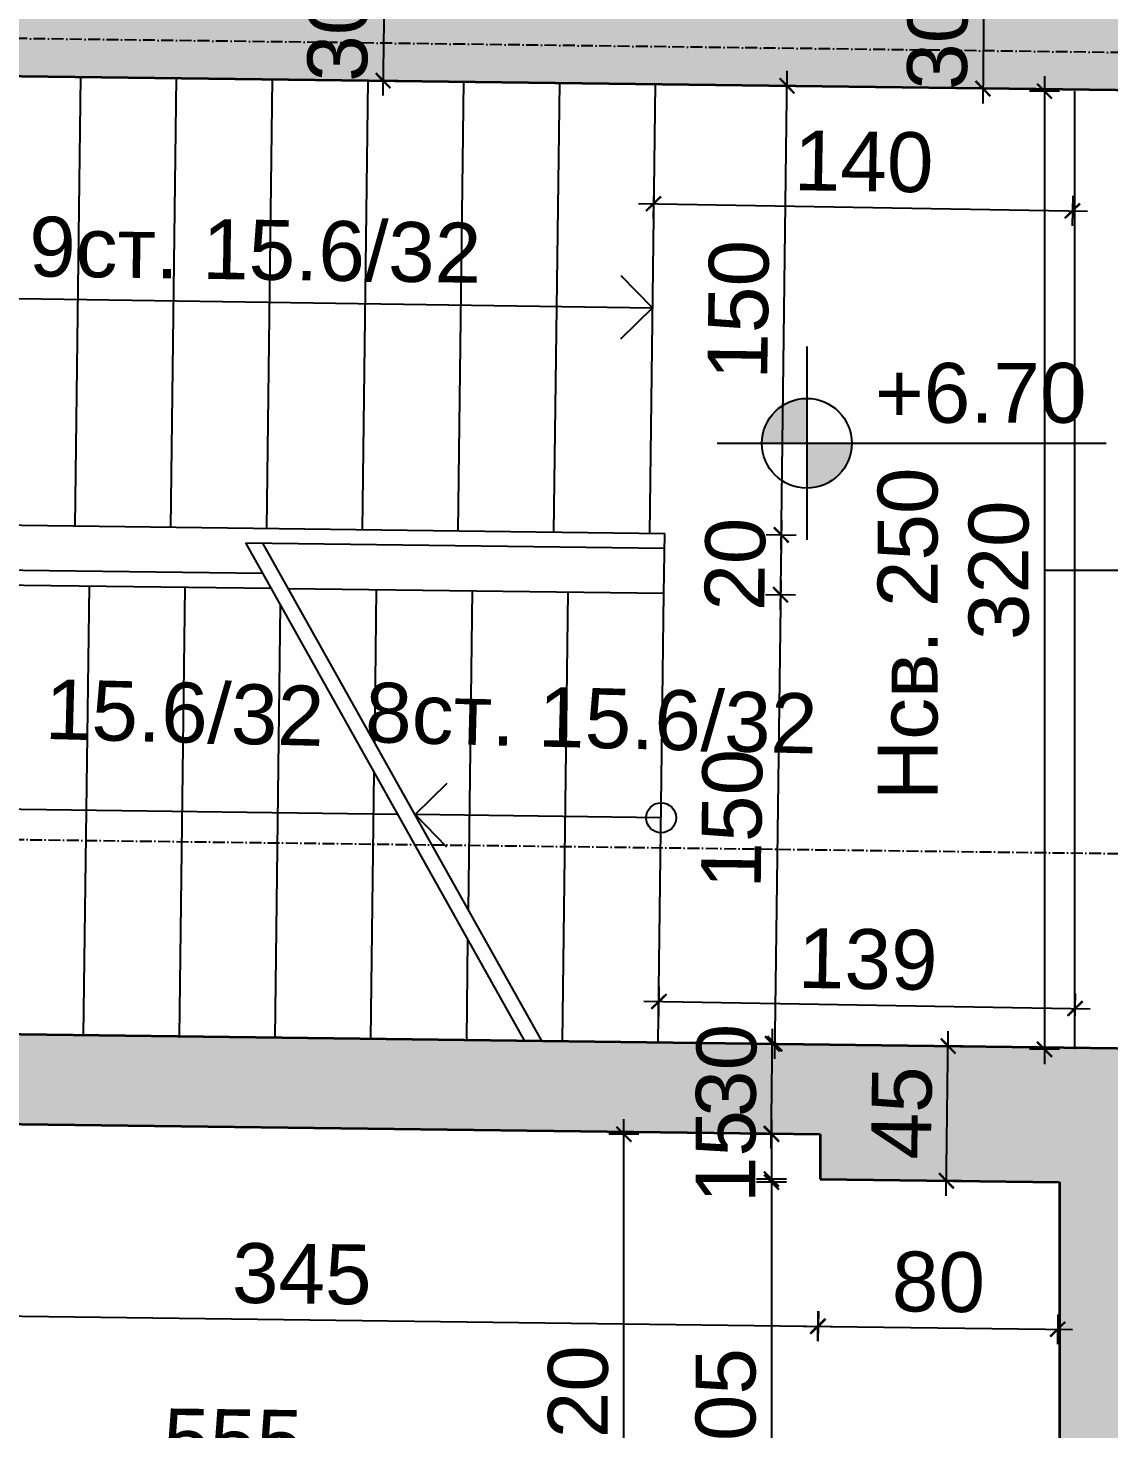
# Model space of a CAD drawing. Header units: inches. Extents: x -72385 to 39588, y -6525 to 66685.
# Drawn here: x -40602 to -40240.8, y 15296.4 to 15764.3 of the extents above; entities that cross this region are included whole.
import ezdxf

# ---------------------------------------------------------------- set-up
doc = ezdxf.new("R2010")
doc.units = ezdxf.units.IN
doc.header["$MEASUREMENT"] = 0
doc.linetypes.add('DashDot', pattern=[0.6, 0.4, -0.1, 0, -0.1])
for name, color, linetype, lineweight in [('Изгледни линии', 253, 'Continuous', 25), ('Линия на разрез', 252, 'DashDot', 25), ('Надписи Hсв', 252, 'Continuous', 25), ('Надписи коти вътрешни', 252, 'Continuous', 25), ('Надписи нива', 252, 'Continuous', 25), ('Надписи прозорци', 252, 'Continuous', 25), ('Оси', 252, 'DashDot', 25), ('Разрезни линии', 7, 'Continuous', 35), ('Щрих стени', 254, 'Continuous', 25)]:
    doc.layers.add(name, color=color, linetype=linetype, lineweight=lineweight)
doc.styles.add('Arial Regular', font='arial.ttf')
doc.styles.get("Standard").update_dxf_attribs({"font": 'arial.ttf'})
doc.dimstyles.new('Annotative', dxfattribs={"dimscale": 0, "dimtxt": 20, "dimasz": 5, "dimexe": 5, "dimexo": 5, "dimgap": 5, "dimtad": 1, "dimdec": 0, "dimzin": 0, "dimdsep": 46, "dimtxsty": 'Standard', "dimblk": 'ARCHTICK', "dimcen": 5, "dimdle": 5, "dimadec": 0, "dimazin": 0, "dimtfac": 1, "dimtdec": 0, "dimtofl": 0, "dimtmove": 0, "dimatfit": 3, "dimldrblk": 'ARCHTICK', "dimfxl": 5, "dimfxlon": 1, "dimtolj": 1, "dimtzin": 0, "dimarcsym": 1})

# ---------------------------------------------------------------- blocks, each defined once
blk = doc.blocks.new('_ArchTick')
at = {"color": 0, "linetype": 'ByBlock', "const_width": 0.15}
blk.add_lwpolyline([(-0.5, -0.5), (0.5, 0.5)], dxfattribs=at)
blk = doc.blocks.new('*D1257')
at = {"layer": 'Defpoints', "color": 0, "ltscale": 50, "transparency": 16777216}
for p in [(-40252.11, 15436.83), (-40391.4, 15425.54), (-40252.34, 15423.2)]:
    blk.add_point(p, dxfattribs=at)
at = {"layer": 'Надписи коти вътрешни', "color": 0, "lineweight": -2, "ltscale": 50, "transparency": 16777216}
for p, q in [((-40391.25, 15434.18), (-40391.08, 15444.17)), ((-40252.19, 15431.83), (-40252.02, 15441.83)), ((-40396.17, 15439.26), (-40247.11, 15436.75))]:
    blk.add_line(p, q, dxfattribs=at)
at = {"layer": 'Надписи коти вътрешни', "color": 0, "lineweight": -2, "ltscale": 50, "transparency": 16777216, "xscale": 5, "yscale": 5, "zscale": 5}
for p, rotation in [((-40391.17, 15439.18), 179.0346488675228), ((-40252.11, 15436.83), 359.0346488675228)]:
    blk.add_blockref('_ArchTick', p, dxfattribs=dict(at, rotation=rotation))
at = {"layer": 'Надписи коти вътрешни', "color": 0, "ltscale": 50, "transparency": 16777216, "insert": (-40321.38, 15453.22), "char_height": 20, "attachment_point": 5, "rotation": 359.0346}
blk.add_mtext('\\A1;139', dxfattribs=at)
blk = doc.blocks.new('*D4508')
at = {"layer": 'Defpoints', "color": 0, "ltscale": 50, "transparency": 16777216}
for p in [(-40392.32, 15745.58), (-40252.34, 15743.22), (-40253.01, 15703.24)]:
    blk.add_point(p, dxfattribs=at)
at = {"layer": 'Надписи коти вътрешни', "color": 0, "lineweight": -2, "ltscale": 50, "transparency": 16777216}
for p, q in [((-40392.91, 15710.59), (-40393.08, 15700.6)), ((-40252.93, 15708.24), (-40253.09, 15698.24)), ((-40398, 15705.68), (-40248.01, 15703.16))]:
    blk.add_line(p, q, dxfattribs=at)
at = {"layer": 'Надписи коти вътрешни', "color": 0, "lineweight": -2, "ltscale": 50, "transparency": 16777216, "xscale": 5, "yscale": 5, "zscale": 5}
for p, rotation in [((-40393, 15705.6), 179.036209973822), ((-40253.01, 15703.24), 359.036209973822)]:
    blk.add_blockref('_ArchTick', p, dxfattribs=dict(at, rotation=rotation))
at = {"layer": 'Надписи коти вътрешни', "color": 0, "ltscale": 50, "transparency": 16777216, "insert": (-40322.75, 15719.63), "char_height": 20, "attachment_point": 5, "rotation": 359.0362}
blk.add_mtext('\\A1;140', dxfattribs=at)
blk = doc.blocks.new('*D4509')
at = {"layer": 'Defpoints', "color": 0, "ltscale": 50, "transparency": 16777216}
for p in [(-40252.34, 15743.22), (-40262.33, 15423.2), (-40252.34, 15423.2)]:
    blk.add_point(p, dxfattribs=at)
at = {"layer": 'Надписи коти вътрешни', "color": 0, "lineweight": -2, "ltscale": 50, "transparency": 16777216}
for p, q in [((-40262.33, 15748.22), (-40262.33, 15418.2)), ((-40257.34, 15743.22), (-40267.33, 15743.22)), ((-40257.34, 15423.2), (-40267.33, 15423.2))]:
    blk.add_line(p, q, dxfattribs=at)
at = {"layer": 'Надписи коти вътрешни', "color": 0, "lineweight": -2, "ltscale": 50, "transparency": 16777216, "xscale": 5, "yscale": 5, "zscale": 5}
for p, rotation in [((-40262.33, 15743.22), 90), ((-40262.33, 15423.2), 270)]:
    blk.add_blockref('_ArchTick', p, dxfattribs=dict(at, rotation=rotation))
at = {"layer": 'Надписи коти вътрешни', "color": 0, "ltscale": 50, "transparency": 16777216, "insert": (-40277.55, 15583.21), "char_height": 20, "attachment_point": 5, "rotation": 90}
blk.add_mtext('\\A1;320', dxfattribs=at)
blk = doc.blocks.new('*D4510')
at = {"layer": 'Defpoints', "color": 0, "ltscale": 50, "transparency": 16777216}
for p in [(-40389.49, 15575.53), (-40391.4, 15425.54), (-40352.46, 15425.04)]:
    blk.add_point(p, dxfattribs=at)
at = {"layer": 'Надписи коти вътрешни', "color": 0, "lineweight": -2, "ltscale": 50, "transparency": 16777216}
for p, q in [((-40350.49, 15580.03), (-40352.52, 15420.04)), ((-40355.55, 15575.09), (-40345.55, 15574.97)), ((-40357.46, 15425.11), (-40347.46, 15424.98))]:
    blk.add_line(p, q, dxfattribs=at)
at = {"layer": 'Надписи коти вътрешни', "color": 0, "lineweight": -2, "ltscale": 50, "transparency": 16777216, "xscale": 5, "yscale": 5, "zscale": 5}
for p, rotation in [((-40350.55, 15575.03), 89.270628652551), ((-40352.46, 15425.04), 269.270628652551)]:
    blk.add_blockref('_ArchTick', p, dxfattribs=dict(at, rotation=rotation))
at = {"layer": 'Надписи коти вътрешни', "color": 0, "ltscale": 50, "transparency": 16777216, "insert": (-40366.72, 15500.23), "char_height": 20, "attachment_point": 5, "rotation": 89.2706}
blk.add_mtext('\\A1;150', dxfattribs=at)
blk = doc.blocks.new('*D1258')
at = {"layer": 'Defpoints', "color": 0, "ltscale": 50, "transparency": 16777216}
for p in [(-40392.32, 15745.58), (-40348.39, 15745.02), (-40394.23, 15595.59)]:
    blk.add_point(p, dxfattribs=at)
at = {"layer": 'Надписи коти вътрешни', "color": 0, "lineweight": -2, "ltscale": 50, "transparency": 16777216}
for p, q in [((-40350.36, 15590.03), (-40348.32, 15750.02)), ((-40353.39, 15745.08), (-40343.39, 15744.95)), ((-40355.3, 15595.09), (-40345.3, 15594.97))]:
    blk.add_line(p, q, dxfattribs=at)
at = {"layer": 'Надписи коти вътрешни', "color": 0, "lineweight": -2, "ltscale": 50, "transparency": 16777216, "xscale": 5, "yscale": 5, "zscale": 5}
for p, rotation in [((-40348.39, 15745.02), 89.270628652552), ((-40350.3, 15595.03), 269.270628652552)]:
    blk.add_blockref('_ArchTick', p, dxfattribs=dict(at, rotation=rotation))
at = {"layer": 'Надписи коти вътрешни', "color": 0, "ltscale": 50, "transparency": 16777216, "insert": (-40364.55, 15670.22), "char_height": 20, "attachment_point": 5, "rotation": 89.2706}
blk.add_mtext('\\A1;150', dxfattribs=at)
blk = doc.blocks.new('*D1259')
at = {"layer": 'Defpoints', "color": 0, "ltscale": 50, "transparency": 16777216}
for p in [(-40389.23, 15595.53), (-40389.49, 15575.53), (-40350.55, 15575.03)]:
    blk.add_point(p, dxfattribs=at)
at = {"layer": 'Надписи коти вътрешни', "color": 0, "lineweight": -2, "ltscale": 50, "transparency": 16777216}
for p, q in [((-40350.23, 15600.03), (-40350.61, 15570.03)), ((-40355.3, 15595.09), (-40345.3, 15594.97)), ((-40355.55, 15575.09), (-40345.55, 15574.97))]:
    blk.add_line(p, q, dxfattribs=at)
at = {"layer": 'Надписи коти вътрешни', "color": 0, "lineweight": -2, "ltscale": 50, "transparency": 16777216, "xscale": 5, "yscale": 5, "zscale": 5}
for p, rotation in [((-40350.3, 15595.03), 89.27062865252148), ((-40350.55, 15575.03), 269.2706286525215)]:
    blk.add_blockref('_ArchTick', p, dxfattribs=dict(at, rotation=rotation))
at = {"layer": 'Надписи коти вътрешни', "color": 0, "ltscale": 50, "transparency": 16777216, "insert": (-40365.63, 15585.22), "char_height": 20, "attachment_point": 5, "rotation": 89.2706}
blk.add_mtext('\\A1;20', dxfattribs=at)
blk = doc.blocks.new('*D1270')
at = {"layer": 'Defpoints', "color": 0, "ltscale": 50, "transparency": 16777216}
for p in [(-40682.34, 15399.24), (-40337.34, 15394.85), (-40338.15, 15330.71)]:
    blk.add_point(p, dxfattribs=at)
at = {"layer": 'Надписи коти вътрешни', "color": 0, "lineweight": -2, "ltscale": 50, "transparency": 16777216}
for p, q in [((-40683.09, 15340.1), (-40683.22, 15330.1)), ((-40688.15, 15335.16), (-40333.15, 15330.64)), ((-40338.09, 15335.71), (-40338.22, 15325.71))]:
    blk.add_line(p, q, dxfattribs=at)
at = {"layer": 'Надписи коти вътрешни', "color": 0, "lineweight": -2, "ltscale": 50, "transparency": 16777216, "xscale": 5, "yscale": 5, "zscale": 5}
for p, rotation in [((-40683.15, 15335.1), 179.2706286525475), ((-40338.15, 15330.71), 359.2706286525474)]:
    blk.add_blockref('_ArchTick', p, dxfattribs=dict(at, rotation=rotation))
at = {"layer": 'Надписи коти вътрешни', "color": 0, "ltscale": 50, "transparency": 16777216, "insert": (-40510.46, 15348.12), "char_height": 20, "attachment_point": 5, "rotation": 359.2706}
blk.add_mtext('\\A1;345', dxfattribs=at)
blk = doc.blocks.new('*D1271')
at = {"layer": 'Defpoints', "color": 0, "ltscale": 50, "transparency": 16777216}
for p in [(-40337.34, 15379.85), (-40257.34, 15378.83), (-40257.96, 15329.69)]:
    blk.add_point(p, dxfattribs=at)
at = {"layer": 'Надписи коти вътрешни', "color": 0, "lineweight": -2, "ltscale": 50, "transparency": 16777216}
for p, q in [((-40337.9, 15335.71), (-40338.03, 15325.71)), ((-40257.9, 15334.69), (-40258.03, 15324.69)), ((-40342.96, 15330.77), (-40252.96, 15329.62))]:
    blk.add_line(p, q, dxfattribs=at)
at = {"layer": 'Надписи коти вътрешни', "color": 0, "lineweight": -2, "ltscale": 50, "transparency": 16777216, "xscale": 5, "yscale": 5, "zscale": 5}
for p, rotation in [((-40337.96, 15330.71), 179.2706286525489), ((-40257.96, 15329.69), 359.2706286525489)]:
    blk.add_blockref('_ArchTick', p, dxfattribs=dict(at, rotation=rotation))
at = {"layer": 'Надписи коти вътрешни', "color": 0, "ltscale": 50, "transparency": 16777216, "insert": (-40297.77, 15345.41), "char_height": 20, "attachment_point": 5, "rotation": 359.2706}
blk.add_mtext('\\A1;80', dxfattribs=at)
blk = doc.blocks.new('*D1272')
at = {"layer": 'Defpoints', "color": 0, "ltscale": 50, "transparency": 16777216}
for p in [(-40337.34, 15394.85), (-40353.55, 15379.85), (-40337.34, 15379.85)]:
    blk.add_point(p, dxfattribs=at)
at = {"layer": 'Надписи коти вътрешни', "color": 0, "lineweight": -2, "ltscale": 50, "transparency": 16777216}
for p, q in [((-40353.55, 15399.85), (-40353.55, 15374.85)), ((-40348.55, 15394.85), (-40358.55, 15394.85)), ((-40348.55, 15379.85), (-40358.55, 15379.85))]:
    blk.add_line(p, q, dxfattribs=at)
at = {"layer": 'Надписи коти вътрешни', "color": 0, "lineweight": -2, "ltscale": 50, "transparency": 16777216, "xscale": 5, "yscale": 5, "zscale": 5}
for p, rotation in [((-40353.55, 15394.85), 90), ((-40353.55, 15379.85), 270)]:
    blk.add_blockref('_ArchTick', p, dxfattribs=dict(at, rotation=rotation))
at = {"layer": 'Надписи коти вътрешни', "color": 0, "ltscale": 50, "transparency": 16777216, "insert": (-40368.77, 15387.35), "char_height": 20, "attachment_point": 5, "rotation": 90}
blk.add_mtext('\\A1;15', dxfattribs=at)
blk = doc.blocks.new('*D8242')
at = {"layer": 'Defpoints', "color": 0, "ltscale": 50, "transparency": 16777216}
for p in [(-40257.34, 15378.83), (-40353.55, 15173.81), (-40257.34, 15173.81)]:
    blk.add_point(p, dxfattribs=at)
at = {"layer": 'Надписи коти вътрешни', "color": 0, "lineweight": -2, "ltscale": 50, "transparency": 16777216}
for p, q in [((-40353.55, 15383.83), (-40353.55, 15168.81)), ((-40348.55, 15378.83), (-40358.55, 15378.83)), ((-40348.55, 15173.81), (-40358.55, 15173.81))]:
    blk.add_line(p, q, dxfattribs=at)
at = {"layer": 'Надписи коти вътрешни', "color": 0, "lineweight": -2, "ltscale": 50, "transparency": 16777216, "xscale": 5, "yscale": 5, "zscale": 5}
for p, rotation in [((-40353.55, 15378.83), 90), ((-40353.55, 15173.81), 270)]:
    blk.add_blockref('_ArchTick', p, dxfattribs=dict(at, rotation=rotation))
at = {"layer": 'Надписи коти вътрешни', "color": 0, "ltscale": 50, "transparency": 16777216, "insert": (-40368.77, 15300.12), "char_height": 20, "attachment_point": 5, "rotation": 90}
blk.add_mtext('\\A1;205', dxfattribs=at)
blk = doc.blocks.new('*D4513')
at = {"layer": 'Defpoints', "color": 0, "ltscale": 50, "transparency": 16777216}
for p in [(-40256.06, 15274.14), (-40812.34, 15180.88), (-40257.34, 15173.81)]:
    blk.add_point(p, dxfattribs=at)
at = {"layer": 'Надписи коти вътрешни', "color": 0, "lineweight": -2, "ltscale": 50, "transparency": 16777216}
for p, q in [((-40811.12, 15276.2), (-40811, 15286.2)), ((-40816.06, 15281.27), (-40251.06, 15274.08)), ((-40256.12, 15269.14), (-40256, 15279.14))]:
    blk.add_line(p, q, dxfattribs=at)
at = {"layer": 'Надписи коти вътрешни', "color": 0, "lineweight": -2, "ltscale": 50, "transparency": 16777216, "xscale": 5, "yscale": 5, "zscale": 5}
for p, rotation in [((-40811.06, 15281.2), 179.2706286525474), ((-40256.06, 15274.14), 359.2706286525474)]:
    blk.add_blockref('_ArchTick', p, dxfattribs=dict(at, rotation=rotation))
at = {"layer": 'Надписи коти вътрешни', "color": 0, "ltscale": 50, "transparency": 16777216, "insert": (-40533.37, 15292.84), "char_height": 20, "attachment_point": 5, "rotation": 359.2706}
blk.add_mtext('\\A1;555', dxfattribs=at)
blk = doc.blocks.new('*D8241')
at = {"layer": 'Defpoints', "color": 0, "ltscale": 50, "transparency": 16777216}
for p in [(-40402.89, 15394.85), (-40358.55, 15394.85), (-40358.54, 15175.1)]:
    blk.add_point(p, dxfattribs=at)
at = {"layer": 'Надписи коти вътрешни', "color": 0, "lineweight": -2, "ltscale": 50, "transparency": 16777216}
for p, q in [((-40402.89, 15170.1), (-40402.89, 15399.85)), ((-40397.89, 15394.85), (-40407.89, 15394.85)), ((-40397.89, 15175.1), (-40407.89, 15175.1))]:
    blk.add_line(p, q, dxfattribs=at)
at = {"layer": 'Надписи коти вътрешни', "color": 0, "lineweight": -2, "ltscale": 50, "transparency": 16777216, "xscale": 5, "yscale": 5, "zscale": 5}
for p, rotation in [((-40402.89, 15394.85), 90), ((-40402.89, 15175.1), 270)]:
    blk.add_blockref('_ArchTick', p, dxfattribs=dict(at, rotation=rotation))
at = {"layer": 'Надписи коти вътрешни', "color": 0, "ltscale": 50, "transparency": 16777216, "insert": (-40418.1, 15301.06), "char_height": 20, "attachment_point": 5, "rotation": 90}
blk.add_mtext('\\A1;220', dxfattribs=at)
blk = doc.blocks.new('*D7737')
at = {"layer": 'Defpoints', "color": 0, "ltscale": 10, "transparency": 16777216}
for p in [(-40257.34, 15773.86), (-40282.93, 15744.09), (-40257.6, 15743.86)]:
    blk.add_point(p, dxfattribs=at)
at = {"layer": 'Надписи коти вътрешни', "color": 0, "lineweight": -2, "ltscale": 10, "transparency": 16777216}
for p, q in [((-40282.62, 15779.08), (-40282.98, 15739.09)), ((-40277.67, 15774.04), (-40287.67, 15774.13)), ((-40277.93, 15744.04), (-40287.93, 15744.13))]:
    blk.add_line(p, q, dxfattribs=at)
at = {"layer": 'Надписи коти вътрешни', "color": 0, "lineweight": -2, "ltscale": 10, "transparency": 16777216, "xscale": 5, "yscale": 5, "zscale": 5}
for p, rotation in [((-40282.67, 15774.08), 89.49400020079221), ((-40282.93, 15744.09), 269.4940002007922)]:
    blk.add_blockref('_ArchTick', p, dxfattribs=dict(at, rotation=rotation))
at = {"layer": 'Надписи коти вътрешни', "color": 0, "ltscale": 10, "transparency": 16777216, "insert": (-40298.02, 15759.22), "char_height": 20, "attachment_point": 5, "rotation": 89.494}
blk.add_mtext('\\A1;30', dxfattribs=at)
blk = doc.blocks.new('*D7738')
at = {"layer": 'Defpoints', "color": 0, "ltscale": 10, "transparency": 16777216}
for p in [(-40294.55, 15424.31), (-40256.76, 15423.83), (-40257.34, 15378.83)]:
    blk.add_point(p, dxfattribs=at)
at = {"layer": 'Надписи коти вътрешни', "color": 0, "lineweight": -2, "ltscale": 10, "transparency": 16777216}
for p, q in [((-40295.18, 15374.31), (-40294.48, 15429.31)), ((-40289.55, 15424.24), (-40299.54, 15424.37)), ((-40290.12, 15379.25), (-40300.12, 15379.37))]:
    blk.add_line(p, q, dxfattribs=at)
at = {"layer": 'Надписи коти вътрешни', "color": 0, "lineweight": -2, "ltscale": 10, "transparency": 16777216, "xscale": 5, "yscale": 5, "zscale": 5}
for p, rotation in [((-40294.55, 15424.31), 89.27062865253987), ((-40295.12, 15379.31), 269.2706286525399)]:
    blk.add_blockref('_ArchTick', p, dxfattribs=dict(at, rotation=rotation))
at = {"layer": 'Надписи коти вътрешни', "color": 0, "ltscale": 10, "transparency": 16777216, "insert": (-40310, 15402), "char_height": 20, "attachment_point": 5, "rotation": 89.2706}
blk.add_mtext('\\A1;45', dxfattribs=at)
blk = doc.blocks.new('*D7739')
at = {"layer": 'Defpoints', "color": 0, "ltscale": 10, "transparency": 16777216}
for p in [(-40385.63, 15425.47), (-40353.23, 15425.05), (-40386.01, 15395.47)]:
    blk.add_point(p, dxfattribs=at)
at = {"layer": 'Надписи коти вътрешни', "color": 0, "lineweight": -2, "ltscale": 10, "transparency": 16777216}
for p, q in [((-40353.68, 15390.06), (-40353.17, 15430.05)), ((-40358.23, 15425.12), (-40348.23, 15424.99)), ((-40358.62, 15395.12), (-40348.62, 15394.99))]:
    blk.add_line(p, q, dxfattribs=at)
at = {"layer": 'Надписи коти вътрешни', "color": 0, "lineweight": -2, "ltscale": 10, "transparency": 16777216, "xscale": 5, "yscale": 5, "zscale": 5}
for p, rotation in [((-40353.23, 15425.05), 89.2706286525352), ((-40353.62, 15395.06), 269.2706286525352)]:
    blk.add_blockref('_ArchTick', p, dxfattribs=dict(at, rotation=rotation))
at = {"layer": 'Надписи коти вътрешни', "color": 0, "ltscale": 10, "transparency": 16777216, "insert": (-40368.57, 15416.17), "char_height": 20, "attachment_point": 5, "rotation": 89.2706}
blk.add_mtext('\\A1;30', dxfattribs=at)
blk = doc.blocks.new('*D7761')
at = {"layer": 'Defpoints', "color": 0, "ltscale": 10, "transparency": 16777216}
for p in [(-40460.3, 15776.44), (-40483.34, 15746.74), (-40460.68, 15746.45)]:
    blk.add_point(p, dxfattribs=at)
at = {"layer": 'Надписи коти вътрешни', "color": 0, "lineweight": -2, "ltscale": 10, "transparency": 16777216}
for p, q in [((-40482.9, 15781.73), (-40483.41, 15741.74)), ((-40477.96, 15776.67), (-40487.96, 15776.8)), ((-40478.34, 15746.67), (-40488.34, 15746.8))]:
    blk.add_line(p, q, dxfattribs=at)
at = {"layer": 'Надписи коти вътрешни', "color": 0, "lineweight": -2, "ltscale": 10, "transparency": 16777216, "xscale": 5, "yscale": 5, "zscale": 5}
for p, rotation in [((-40482.96, 15776.73), 89.27062865254915), ((-40483.34, 15746.74), 269.2706286525491)]:
    blk.add_blockref('_ArchTick', p, dxfattribs=dict(at, rotation=rotation))
at = {"layer": 'Надписи коти вътрешни', "color": 0, "ltscale": 10, "transparency": 16777216, "insert": (-40498.37, 15761.93), "char_height": 20, "attachment_point": 5, "rotation": 89.2706}
blk.add_mtext('\\A1;30', dxfattribs=at)

msp = doc.modelspace()

# ---------------------------------------------------------------- hatches: boundary and pattern name
at = {"layer": 'Надписи нива', "ltscale": 50}
h = msp.add_hatch(color=256, dxfattribs=at)
h.dxf.hatch_style = 1
h.paths.add_polyline_path([(-40341.75, 15610.6, 0.414214), (-40326.75, 15625.6), (-40341.75, 15625.6)])
h.paths.add_polyline_path([(-40341.75, 15625.6), (-40341.75, 15640.6, 0.414214), (-40356.75, 15625.6)])
at = {"layer": 'Щрих стени', "ltscale": 10}
h = msp.add_hatch(color=256, dxfattribs=at)
h.dxf.hatch_style = 1
h.paths.add_polyline_path([(-42607.34, 17003.88), (-42642.34, 17004.32), (-42642.34, 16969.32), (-42607.34, 16968.87)])
h.paths.add_polyline_path([(-42307.34, 17000.06), (-42342.34, 17000.5), (-42342.34, 16930.5), (-42307.34, 16930.05)])
h.paths.add_polyline_path([(-42007.34, 16996.24), (-42042.34, 16996.68), (-42042.34, 16961.68), (-42007.34, 16961.23)])
h.paths.add_polyline_path([(-41669.84, 16389.39), (-41704.84, 16389.84), (-41704.84, 16414.84), (-41724.84, 16415.09), (-41724.84, 16485.1), (-41739.84, 16485.29), (-41739.84, 16415.28), (-41744.84, 16415.35), (-41769.84, 16415.67), (-41769.84, 16390.66), (-42304.84, 16397.48), (-42304.84, 16422.48), (-42344.84, 16422.99), (-42344.84, 16397.98), (-42534.84, 16400.4), (-42534.84, 16370.4), (-42344.84, 16367.98), (-42344.84, 16342.98), (-42304.84, 16342.47), (-42304.84, 16367.47), (-41744.84, 16360.34), (-41744.84, 16335.34), (-41704.84, 16334.83), (-41704.84, 16359.83), (-41669.84, 16359.39)])
h.paths.add_polyline_path([(-41707.34, 16992.42), (-41742.34, 16992.86), (-41742.34, 16922.86), (-41739.84, 16922.83), (-41739.84, 16575.3), (-41724.84, 16575.11), (-41724.84, 16922.63), (-41707.34, 16922.41)])
h.paths.add_polyline_path([(-41407.34, 16988.6), (-41442.34, 16989.04), (-41442.34, 16954.04), (-41407.34, 16953.6)])
h.paths.add_polyline_path([(-41112.34, 16949.84), (-40882.34, 16946.91), (-40882.34, 16966.91), (-40907.34, 16967.23), (-40907.34, 16982.23), (-41142.34, 16985.22), (-41142.34, 16407.93), (-41144.84, 16407.96), (-41144.84, 16382.71), (-41579.84, 16388.25), (-41579.84, 16358.24), (-41144.84, 16352.71), (-41144.84, 16327.96), (-41104.84, 16327.45), (-41104.84, 16352.2), (-40962.34, 16350.38), (-40962.34, 15907.85), (-40932.34, 15907.46), (-40932.34, 16757.53), (-40917.34, 16757.34), (-40917.34, 16787.34), (-40962.34, 16787.92), (-40962.34, 16380.38), (-41104.84, 16382.2), (-41104.84, 16407.46), (-41112.34, 16407.55), (-41112.34, 16759.82), (-41102.34, 16759.7), (-41102.34, 16789.7), (-41112.34, 16789.83)])
h.paths.add_polyline_path([(-40222.34, 16973.51), (-40717.34, 16979.81), (-40717.34, 16964.81), (-40742.34, 16965.13), (-40742.34, 16945.13), (-40692.34, 16944.49), (-40692.34, 16939.49), (-40662.34, 16939.11), (-40662.34, 16944.11), (-40257.34, 16938.96), (-40257.34, 16638.93), (-40222.34, 16638.49)])
h.paths.add_polyline_path([(-40662.34, 16809.1), (-40692.34, 16809.48), (-40692.34, 16784.48), (-40817.34, 16786.07), (-40817.34, 16756.07), (-40452.34, 16751.42), (-40452.34, 15916.35), (-40422.34, 15915.97), (-40422.34, 16781.04), (-40662.34, 16784.1)])
h.paths.add_polyline_path([(-40634.84, 16383.72), (-40724.84, 16384.86), (-40724.84, 16339.86), (-40634.84, 16338.71)], flags=17)
h.paths.add_polyline_path([(-40857.34, 15781.5), (-40932.34, 15782.45), (-40932.34, 15807.46), (-40962.34, 15807.84), (-40962.34, 15782.84), (-40987.34, 15783.15), (-40987.34, 15753.15), (-40857.34, 15751.5)])
h.paths.add_polyline_path([(-40222.34, 16498.47), (-40257.34, 16498.92), (-40257.34, 15773.86), (-40422.34, 15775.96), (-40422.34, 15815.96), (-40452.34, 15816.35), (-40452.34, 15776.34), (-40767.34, 15780.35), (-40767.34, 15750.35), (-40207.34, 15743.22), (-40207.34, 15763.22), (-40222.34, 15763.41)])
h = msp.add_hatch(color=256, dxfattribs=at)
h.dxf.hatch_style = 1
h.paths.add_polyline_path([(-40967.34, 15432.87), (-41112.34, 15434.72), (-41112.34, 15519.72), (-41142.34, 15520.11), (-41142.34, 15150.08), (-41107.34, 15149.63), (-41107.34, 15219.64), (-41112.34, 15219.7), (-41112.34, 15404.71), (-40967.34, 15402.87)])
h.paths.add_polyline_path([(-40782.34, 15430.52), (-40867.34, 15431.6), (-40867.34, 15401.6), (-40842.34, 15401.28), (-40842.34, 15181.26), (-40842.34, 15146.26), (-40807.34, 15145.81), (-40807.34, 15180.81), (-40812.34, 15180.88), (-40812.34, 15400.9), (-40782.34, 15400.51)])
h.paths.add_polyline_path([(-40207.34, 15423.2), (-40682.34, 15429.24), (-40682.34, 15399.24), (-40337.34, 15394.85), (-40337.34, 15379.85), (-40257.34, 15378.83), (-40257.34, 15173.81), (-40542.34, 15177.44), (-40542.34, 15142.44), (-40222.34, 15138.36), (-40222.34, 15403.39), (-40207.34, 15403.19)])

# ---------------------------------------------------------------- linework, layer by layer
at = {"layer": 'Изгледни линии', "ltscale": 50}
for p, q in [((-40586.22, 15598.03), (-40584.31, 15748.02)), ((-40554.22, 15597.63), (-40552.31, 15747.61)), ((-40522.22, 15597.22), (-40520.31, 15747.21)), ((-40490.23, 15596.81), (-40488.32, 15746.8)), ((-40458.23, 15596.4), (-40456.32, 15746.39)), ((-40426.23, 15596), (-40424.32, 15745.98)), ((-40394.23, 15595.59), (-40392.32, 15745.58)), ((-40252.34, 15743.22), (-40252.34, 15423.2)), ((-40650.21, 15598.85), (-40389.23, 15595.53)), ((-40389.49, 15575.53), (-40389.23, 15595.53)), ((-40529.22, 15592.31), (-40389.3, 15590.53)), ((-40436.07, 15426.11), (-40529.22, 15592.31)), ((-40430.29, 15426.03), (-40523.45, 15592.23)), ((-40650.4, 15583.85), (-40523.57, 15582.23)), ((-40650.47, 15578.85), (-40520.75, 15577.2)), ((-40583.38, 15427.98), (-40581.47, 15577.97)), ((-40551.38, 15427.58), (-40549.48, 15577.56)), ((-40514.98, 15577.12), (-40389.49, 15575.53)), ((-40486.13, 15525.66), (-40485.48, 15576.75)), ((-40454.84, 15469.83), (-40453.48, 15576.34)), ((-40423.39, 15425.95), (-40421.49, 15575.93)), ((-40391.4, 15425.54), (-40389.49, 15575.53)), ((-40519.39, 15427.17), (-40517.55, 15571.49)), ((-40487.39, 15426.76), (-40486.26, 15515.66)), ((-40455.39, 15426.35), (-40454.97, 15459.83))]:
    msp.add_line(p, q, dxfattribs=at)
at = {"layer": 'Линия на разрез', "ltscale": 10}
msp.add_lwpolyline([(-52477.21, 16144.44), (-41314.83, 16002.34), (-41314.83, 15502.3), (-40082.38, 15486.61)], dxfattribs=at)
at = {"layer": 'Надписи нива', "ltscale": 50}
for p, q in [((-40393.28, 15670.82), (-40403.73, 15681.58)), ((-40649.25, 15674.56), (-40393.28, 15670.82)), ((-40393.28, 15670.82), (-40404.04, 15660.37)), ((-40341.75, 15657.92), (-40341.75, 15593.41)), ((-40371.75, 15625.6), (-40241.75, 15625.6)), ((-40472.64, 15501.58), (-40461.89, 15512.05)), ((-40478.41, 15501.65), (-40614.42, 15503.38)), ((-40390.44, 15500.53), (-40472.64, 15501.58)), ((-40472.64, 15501.58), (-40462.16, 15490.84))]:
    msp.add_line(p, q, dxfattribs=at)
for centre, radius in [((-40341.75, 15625.6), 15), ((-40390.44, 15500.53), 5)]:
    msp.add_circle(centre, radius, dxfattribs=at)
at = {"layer": 'Надписи прозорци', "ltscale": 50}
msp.add_line((-40262.33, 15583.21), (-40114.19, 15583.44), dxfattribs=at)
at = {"layer": 'Оси', "ltscale": 10}
msp.add_lwpolyline([(-39839.84, 15751.04), (-51384.84, 15898.02), (-51384.84, 16028.03), (-52699.84, 16044.77)], dxfattribs=at)
at = {"layer": 'Разрезни линии', "ltscale": 50}
for p, q in [((-40767.34, 15750.35), (-40207.34, 15743.22)), ((-40682.34, 15429.24), (-40207.34, 15423.2)), ((-40682.34, 15399.24), (-40337.34, 15394.85)), ((-40337.34, 15394.85), (-40337.34, 15379.85)), ((-40337.34, 15379.85), (-40257.34, 15378.83)), ((-40257.34, 15378.83), (-40257.34, 15173.81))]:
    msp.add_line(p, q, dxfattribs=at)

# ---------------------------------------------------------------- texts
at = {"layer": 'Надписи Hсв', "ltscale": 100, "insert": (-40318.09, 15506.4), "char_height": 20, "width": 180.4891, "attachment_point": 1, "rotation": 90, "style": 'Arial Regular'}
msp.add_mtext('\\pxt8;Hсв. 250', dxfattribs=at)
at = {"layer": 'Надписи нива', "ltscale": 100, "char_height": 20, "width": 180.4891, "attachment_point": 1, "style": 'Arial Regular'}
for s, insert, rotation in [('9ст. 15.6/32', (-40601.41, 15701.38), 359.1631), ('8ст. 15.6/32', (-40653.78, 15548.34), 358.5413), ('8ст. 15.6/32', (-40488.98, 15545.81), 358.5413)]:
    msp.add_mtext(s, dxfattribs=dict(at, insert=insert, rotation=rotation))
at = {"layer": 'Надписи нива', "ltscale": 100, "insert": (-40318.99, 15652.45), "char_height": 20, "width": 180.4891, "attachment_point": 1, "style": 'Arial Regular'}
msp.add_mtext('+6.70', dxfattribs=at)

# ---------------------------------------------------------------- dimensions: what is measured, and where the dimension line sits
at = {"layer": 'Надписи коти вътрешни', "ltscale": 10}
for base, p1, p2, angle, picture, middle in [((-40483.34, 15746.74), (-40460.3, 15776.44), (-40460.68, 15746.45), 269.2706, '*D7761', (-40483.15, 15761.73)), ((-40282.93, 15744.09), (-40257.34, 15773.86), (-40257.6, 15743.86), 269.494, '*D7737', (-40282.8, 15759.09)), ((-40353.23, 15425.05), (-40386.01, 15395.47), (-40385.63, 15425.47), 89.2706, '*D7739', (-40353.35, 15415.98))]:
    dim = msp.add_linear_dim(base=base, p1=p1, p2=p2, angle=angle, dimstyle='Annotative', override={"dimscale": 0, "dimtix": 0, "dimtofl": 0, "dimtmove": 0, "dimatfit": 3}, dxfattribs=at)
    dim.commit()
    dim.dimension.update_dxf_attribs({"geometry": picture, "text_midpoint": middle, "dimtype": 129})
at = {"layer": 'Надписи коти вътрешни', "ltscale": 50}
for p1, p2, distance, picture, middle in [((-40394.23, 15595.59), (-40392.32, 15745.58), -43.94, '*D1258', (-40364.55, 15670.22)), ((-40392.32, 15745.58), (-40252.34, 15743.22), -39.99, '*D4508', (-40322.75, 15719.63)), ((-40389.49, 15575.53), (-40391.4, 15425.54), 38.94, '*D4510', (-40366.72, 15500.23)), ((-40391.4, 15425.54), (-40252.34, 15423.2), 13.64, '*D1257', (-40321.38, 15453.22)), ((-40682.34, 15399.24), (-40337.34, 15394.85), -64.15, '*D1270', (-40510.46, 15348.12)), ((-40337.34, 15379.85), (-40257.34, 15378.83), -49.15, '*D1271', (-40297.77, 15345.41)), ((-40812.34, 15180.88), (-40257.34, 15173.81), 100.33, '*D4513', (-40533.37, 15292.84))]:
    dim = msp.add_aligned_dim(p1=p1, p2=p2, distance=distance, dimstyle='Annotative', override={"dimscale": 0, "dimtix": 0, "dimtofl": 0, "dimtmove": 0, "dimatfit": 3}, dxfattribs=at)
    dim.commit()
    dim.dimension.update_dxf_attribs({"geometry": picture, "text_midpoint": middle})
dim = msp.add_linear_dim(base=(-40262.33, 15423.2), p1=(-40252.34, 15743.22), p2=(-40252.34, 15423.2), angle=90, dimstyle='Annotative', override={"dimscale": 0, "dimtix": 0, "dimtofl": 0, "dimtmove": 0, "dimatfit": 3}, dxfattribs=at)
dim.commit()
dim.dimension.update_dxf_attribs({"geometry": '*D4509', "text_midpoint": (-40277.55, 15583.21)})
for base, p1, p2, angle, picture, middle, dimtype in [((-40350.55, 15575.03), (-40389.23, 15595.53), (-40389.49, 15575.53), 269.2706, '*D1259', (-40350.42, 15585.03), 129), ((-40402.89, 15394.85), (-40358.54, 15175.1), (-40358.55, 15394.85), 90, '*D8241', (-40402.89, 15301.06), 128), ((-40353.55, 15379.85), (-40337.34, 15394.85), (-40337.34, 15379.85), 90, '*D1272', (-40353.55, 15387.35), 128), ((-40353.55, 15173.81), (-40257.34, 15378.83), (-40257.34, 15173.81), 90, '*D8242', (-40353.55, 15300.12), 128)]:
    dim = msp.add_linear_dim(base=base, p1=p1, p2=p2, angle=angle, dimstyle='Annotative', override={"dimscale": 0, "dimtix": 0, "dimtofl": 0, "dimtmove": 0, "dimatfit": 3}, dxfattribs=at)
    dim.commit()
    dim.dimension.update_dxf_attribs({"geometry": picture, "text_midpoint": middle, "dimtype": dimtype})
at = {"layer": 'Надписи коти вътрешни', "ltscale": 10}
dim = msp.add_aligned_dim(p1=(-40257.34, 15378.83), p2=(-40256.76, 15423.83), distance=37.78, dimstyle='Annotative', override={"dimscale": 0, "dimtix": 0, "dimtofl": 0, "dimtmove": 0, "dimatfit": 3}, dxfattribs=at)
dim.commit()
dim.dimension.update_dxf_attribs({"geometry": '*D7738', "text_midpoint": (-40310, 15402)})

doc.saveas('drawing.dxf')
